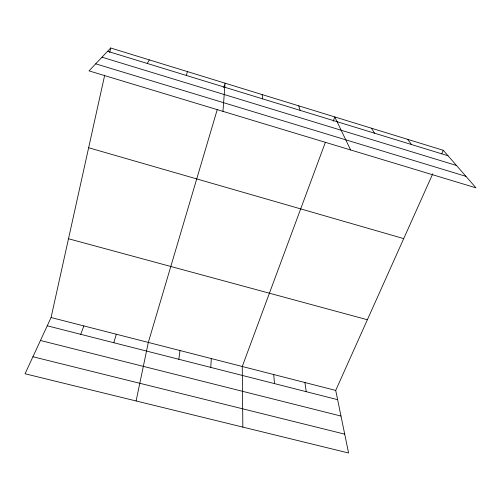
<?xml version="1.0" encoding="UTF-8"?>
<svg xmlns="http://www.w3.org/2000/svg" width="501" height="501" viewBox="0 0 501 501"><rect width="100%" height="100%" fill="white"/><g stroke="black" fill="none" stroke-linecap="round" stroke-linejoin="round"><path stroke-width="0.75" d="M210.771 367.402L211.297 358.559M222.958 111.366L225.068 83.179L223.759 87.606M178.838 359.28L179.991 350.543M136.109 400.969L148.321 342.433L217.202 109.744M432.764 173.772L335.714 390.417L348.59 452.998L25.05 373.771L51.071 317.528L104.715 75.1M109.713 52.517L110.708 48.002L443.279 150.3L475.95 187.837L89.015 70.879L110.708 48.002M113.827 342.734L116.282 334.23M186.266 75.426L187.48 71.618M325.387 142.284L242.246 366.488L242.853 427.102M333.178 121.28L334.787 116.933L350.594 149.949M80.736 334.317L83.867 325.932M441.682 153.857L443.279 150.3M147.213 63.445L149.361 59.895M32.928 356.75L344.713 434.148M40.449 340.486L340.987 416.062M47.244 325.8L337.618 399.673M51.071 317.528L335.714 390.417M68.499 238.752L367.371 319.751M88.639 147.739L403.718 238.608M95.704 63.821L465.943 176.346M101.997 57.189L456.474 165.468M107.596 51.29L448.013 155.742M407.607 139.328L411.553 144.551M371.454 128.206L374.573 133.21M298.715 105.836L300.155 110.377M304.921 382.532L306.23 391.688M262.142 94.583L262.724 98.891M273.765 374.554L274.473 383.609"/></g></svg>
